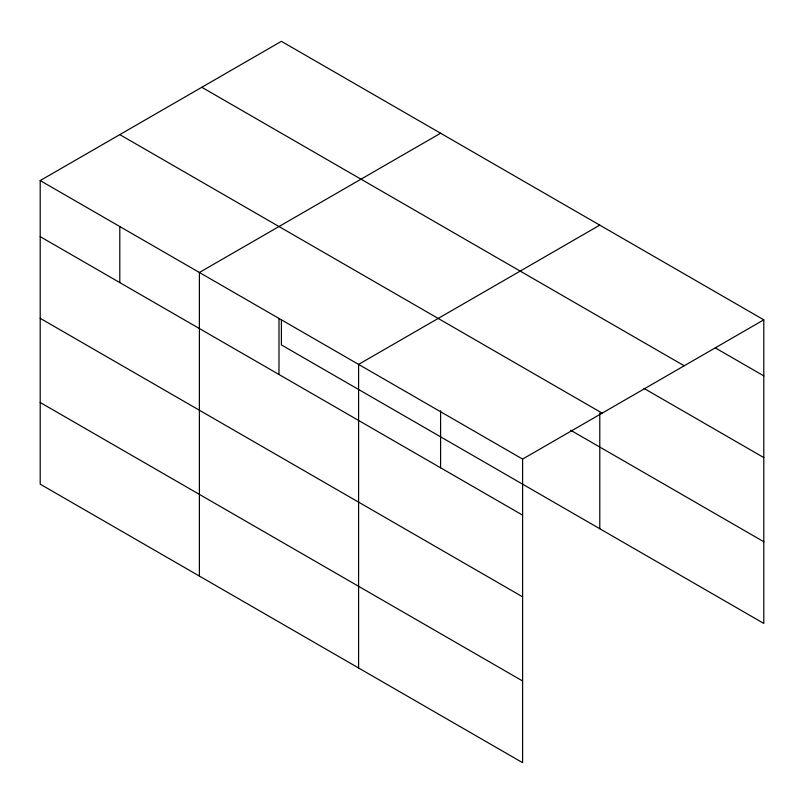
<?xml version="1.0" encoding="UTF-8"?>
<svg xmlns="http://www.w3.org/2000/svg" width="804" height="804" viewBox="0 0 804 804"><rect width="100%" height="100%" fill="white"/><g stroke="black" fill="none" stroke-linecap="round" stroke-linejoin="round"><path stroke-width="1.21" d="M522.6 596.829L522.6 459.084L40.2 180.578L40.2 484.169L522.6 762.674L522.6 596.829L40.2 318.324M281.4 320.163L281.4 344.916L763.8 623.422L763.8 319.831L281.4 41.326L40.2 180.578M440.592 133.233L199.392 272.486L199.392 576.076M599.784 225.14L358.584 364.393L358.584 667.983M522.6 459.084L763.8 319.831M715.238 347.861L763.8 375.89M201.804 87.274L684.204 365.79M644.024 388.422L763.8 457.576M119.796 134.62L602.196 413.135M570.739 430.281L763.8 541.735M40.2 236.637L522.6 515.143M40.2 402.482L522.6 680.988M599.784 413.125L599.784 528.731M440.592 410.834L440.592 467.797M278.988 318.444L278.988 374.503M119.796 226.527L119.796 282.586"/></g></svg>
